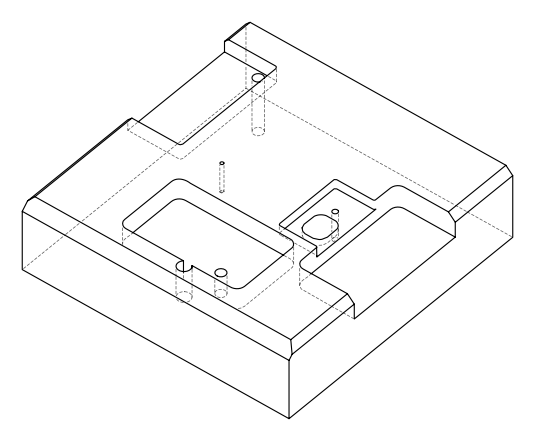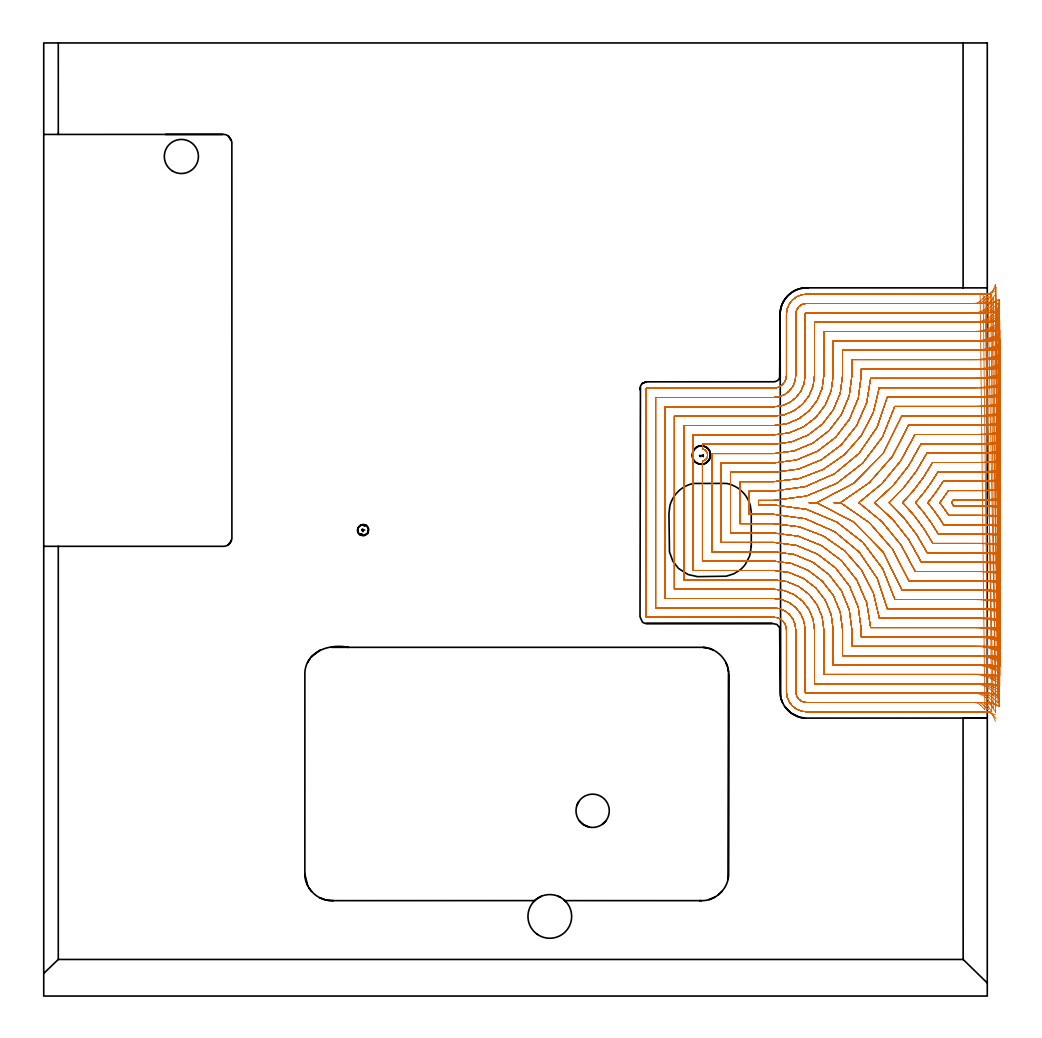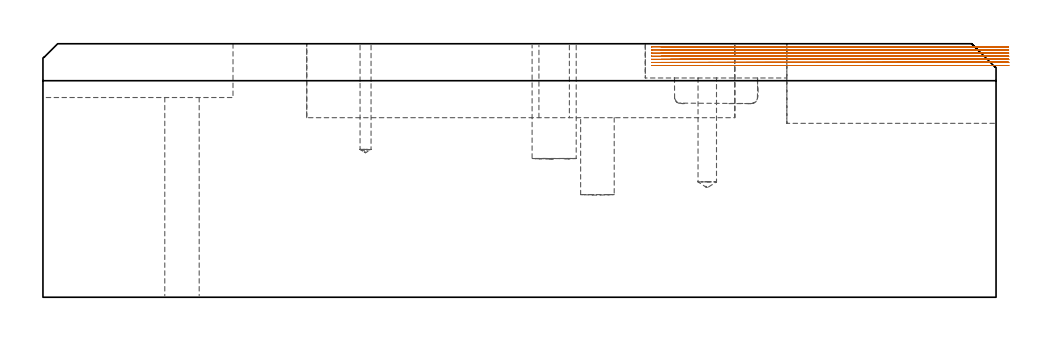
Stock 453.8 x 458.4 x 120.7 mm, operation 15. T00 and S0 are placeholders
(PLAN: 19 operations, 12 tool changes, 504.2 min)
(1 SPOT_DRILL | STEP1HOLE | NXT0321_9005460120000 | 0.04 min | 2810 mm3)
(2 SPOT_DRILL_1 | STEP1POCKET | NXT0321_9005460120000 | 0.03 min | 1722 mm3)
(3 SPOT_DRILL_2 | STEP1POCKET_1 | NXT0321_9005460120000 | 0.03 min | 73 mm3)
(4 DRILL_THROUGH_HOLE_INTO_CENTER | STEP1HOLE | NXT0301_065 | 0.41 min | 6511 mm3)
(5 DRILL_TO_ENLARGE_THROUGH_HOLE | STEP1HOLE | UGT0301_288 | 0.42 min | 16076 mm3)
(6 DRILL_BLIND_HOLE_INTO_CENTER | STEP1POCKET | UGT0301_204 | 0.22 min | 3050 mm3)
(7 DRILL_BLIND_HOLE_INTO_CENTER_1 | STEP1POCKET_1 | UGT0301_448 | 0.22 min | 1103 mm3)
(8 INDEXABLE_INSERT_DRILL_BLIND_HOLE_FROM_SOLID | STEP1POCKET_2 | NXT0302_013 | 0.23 min | 18936 mm3)
(9 INDEXABLE_INSERT_DRILL_BLIND_HOLE_FROM_SOLID_1 | STEP1POCKET_3 | NXT0302_003 | 0.16 min | 14423 mm3)
(10 AREA_MILL | FG_CHAMFER_SURFACE | UGT0205_001 | 5.05 min | 5256 mm3)
(11 AREA_MILL_1 | FG_CHAMFER_SURFACE_1 | UGT0205_001 | 5.05 min | 9348 mm3)
(12 AREA_MILL_2 | FG_CHAMFER_SURFACE_2 | UGT0205_001 | 4.89 min | 8358 mm3)
(13 AREA_MILL_3 | FG_CHAMFER_SURFACE_3 | UGT0205_001 | 25.34 min | 69218 mm3)
(14 AREA_MILL_4 | FG_CHAMFER_SURFACE_4 | UGT0205_001 | 1.24 min | 1178 mm3)
(15 MILL_OPEN_POCKET | POCKET_OPEN | NXT0201_008 | Follow Part, ap 1.5, ae 75% | 243.62 min | 459852 mm3)
(16 MILL_RECTANGULAR_POCKET | POCKET_RECTANGULAR_STRAIGHT | UGT0201_094 | Follow Part, ap 5, ae 75% | 26.65 min | 860700 mm3)
(17 MILL_RECTANGULAR_POCKET_1 | POCKET_RECTANGULAR_STRAIGHT_1 | NXT0201_007 | Follow Part, ap 6.25, ae 75% | 0.81 min | 19226 mm3)
(18 MILL_SLOT | SLOT_PARTIAL_RECTANGULAR | UGT0201_094 | Follow Part, ap 5, ae 75% | 26.92 min | 443702 mm3)
(19 MILL_SLOT_1 | SLOT_PARTIAL_RECTANGULAR_1 | NXT0201_009 | Follow Part, ap 2, ae 75% | 162.91 min | 453053 mm3)
(TOOL NXT0321_9005460120000 | NC Spot Drill, 142deg, 12mm, Carbide, Uncoated | D12 PA142 FL30 Z2)
(TOOL NXT0301_065 | Carbide Drill 9.4mm [860.1-0940-075A1-MM 2214] | D9.4 PA140 FL98 Z2)
(TOOL UGT0301_288 | Twist Drill 16.4 mm | D16.4 PA118 FL125 Z2)
(TOOL UGT0301_204 | Twist Drill 8.8 mm | D8.8 PA118 FL80 Z2)
(TOOL UGT0301_448 | Carbide Drill 5.3 mm | D5.3 PA118 FL52 Z2)
(TOOL NXT0302_013 | Index. Insert Drill 21mm [880-D2100L25-05] | D21 PA176 FL105 Z2)
(TOOL NXT0302_003 | Index. Insert Drill 16mm [880-D1600L20-05] | D16 PA176 FL80 Z2)
(TOOL UGT0205_001 | Chamfer Mill 20 x 3 x 45 deg. | D20 FL50 Z2)
(TOOL NXT0201_008 | ENDMILL 6mm [2P460-0600-NA 1630] | D6 FL26 Z6)
(TOOL UGT0201_094 | End mill 20 mm | D20 FL38 Z4)
(TOOL NXT0201_007 | ENDMILL 25mm [R216.25-25050GCK54P 1620] | D25 R3 FL54 Z5)
(TOOL NXT0201_009 | ENDMILL 8mm [2P460-0800-NA 1630] | D8 FL26 Z6)
(OP 15 MILL_OPEN_POCKET, part 1 of 2)
G17 G21 G94 G90
T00 M6
G54
G17 G0 G90 X459.786 Y239.336 S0 M3
G43 Z130.7 H1
Z119.218
G94 G1 X456.8 Y239.051 F250.
G2 X447.366 Y238.6 R99. F500.
G1 X437.46
G2 X436.543 Y237.3 R105.1
X437.667 Y235.7 R105.1
G1 X447.361
G2 X456.8 Y235.249 R99.
G1 X459.786 Y234.963 F250.
X459.785 Y243.872
X456.8 Y243.572
G2 X447.366 Y243.1 R94.5 F500.
G1 X435.071
G2 X430.943 Y237.3 R100.6
X435.269 Y231.2 R100.6
G1 X447.361
G2 X456.8 Y230.727 R94.5
G1 X459.785 Y230.428 F250.
X459.783 Y248.41
X456.8 Y248.096
G2 X447.366 Y247.6 R90. F500.
G1 X432.613
G2 X425.193 Y237.3 R96.1
X432.8 Y226.7 R96.1
G1 X447.361
G2 X456.8 Y226.204 R90.
G1 X459.783 Y225.889 F250.
X459.782 Y252.953
X456.8 Y252.622
G2 X447.366 Y252.1 R85.5 F500.
G1 X430.078
G2 X419.255 Y237.3 R91.6
X430.254 Y222.2 R91.6
G1 X447.361
G2 X456.8 Y221.677 R85.5
G1 X459.782 Y221.346 F250.
X459.78 Y257.501
X456.8 Y257.151
G2 X447.366 Y256.6 R81. F500.
G1 X427.46
G2 X413.076 Y237.3 R87.1
X427.624 Y217.7 R87.1
G1 X447.361
G2 X456.8 Y217.148 R81.
G1 X459.78 Y216.799 F250.
X459.777 Y262.054
X456.8 Y261.684
G2 X447.366 Y261.1 R76.5 F500.
G1 X424.748
G2 X406.574 Y237.3 R82.6
X424.899 Y213.2 R82.6
G1 X447.361
G2 X456.8 Y212.615 R76.5
G1 X459.777 Y212.245 F250.
X459.774 Y266.614
X456.8 Y266.221
G2 X447.366 Y265.6 R72. F500.
G1 X421.932
G2 X399.62 Y237.3 R78.1
X422.071 Y208.7 R78.1
G1 X447.361
G2 X456.8 Y208.079 R72.
G1 X459.774 Y207.685 F250.
X459.771 Y271.182
X456.8 Y270.763
G2 X447.366 Y270.1 R67.5 F500.
G1 X419.
G2 X391.984 Y237.3 R73.6
X419.125 Y204.2 R73.6
G1 X447.361
G2 X456.8 Y203.537 R67.5
G1 X459.771 Y203.117 F250.
X459.766 Y275.76
X456.8 Y275.31
G2 X447.366 Y274.6 R63. F500.
G1 X415.935
G2 X383.184 Y237.3 R69.1
G1 X380.061
X383.184
G2 X416.045 Y199.7 R69.1
G1 X447.361
G2 X456.8 Y198.989 R63.
G1 X459.766 Y198.539 F250.
X459.761 Y280.35
X456.8 Y279.866
G2 X447.366 Y279.1 R58.5 F500.
G1 X412.718
G2 X371.781 Y237.3 R64.6
G1 X368.036
X371.781
G2 X412.812 Y195.2 R64.6
G1 X447.361
G2 X456.8 Y194.433 R58.5
G1 X459.761 Y193.949 F250.
X459.754 Y284.955
X456.8 Y284.431
G2 X447.366 Y283.6 R54. F500.
G1 X409.324
G2 X351.1 Y238.4 R60.1
G1 X343.8
Y236.2
X351.1
G2 X409.4 Y190.7 R60.1
G1 X447.361
G2 X456.8 Y189.869 R54.
G1 X459.754 Y189.344 F250.
X459.745 Y289.579
X456.8 Y289.007
G2 X447.366 Y288.1 R49.5 F500.
G1 X405.719
G2 X351.1 Y242.9 R55.6
G1 X339.3
Y231.7
X351.1
G2 X405.775 Y186.2 R55.6
G1 X447.361
G2 X456.8 Y185.292 R49.5
G1 X459.745 Y184.72 F250.
X459.733 Y294.229
X456.8 Y293.6
G2 X447.366 Y292.6 R45. F500.
G1 X401.858
G2 X351.1 Y247.4 R51.1
G1 X334.8
Y227.2
X351.1
G2 X401.892 Y181.7 R51.1
G1 X447.361
G2 X456.8 Y180.699 R45.
G1 X459.733 Y180.07 F250.
X459.717 Y298.913
X456.8 Y298.214
G2 X447.366 Y297.1 R40.5 F500.
G1 X397.679
G2 X351.1 Y251.9 R46.6
G1 X330.3
Y222.7
X351.1
G2 X397.687 Y177.2 R46.6
G1 X447.361
G2 X456.8 Y176.085 R40.5
G1 X459.717 Y175.386 F250.
X459.695 Y303.644
X456.8 Y302.858
G2 X447.366 Y301.6 R36. F500.
G1 X393.2
Y298.5
G2 X351.1 Y256.4 R42.1
G1 X325.8
Y218.2
X351.1
G2 X393.2 Y176.1 R42.1
G1 Y172.7
X447.361
G2 X456.8 Y171.441 R36.
G1 X459.695 Y170.654 F250.
X459.662 Y308.444
X456.8 Y307.546
G2 X447.366 Y306.1 R31.5 F500.
G1 X388.7
Y298.5
G2 X351.1 Y260.9 R37.6
G1 X321.3
Y213.7
X351.1
G2 X388.7 Y176.1 R37.6
G1 Y168.2
X447.361
G2 X456.8 Y166.753 R31.5
G1 X459.662 Y165.854 F250.
X459.611 Y313.35
X456.8 Y312.302
G2 X447.366 Y310.6 R27. F500.
G1 X384.2
Y298.5
G2 X351.1 Y265.4 R33.1
G1 X316.8
Y263.147
X317.235 Y263.041
X317.686 Y262.849
X318.108 Y262.581
X318.607 Y262.098
G2 X317.227 Y257.357 R2.983
G1 X316.994 Y257.301
X316.8 Y257.253
Y209.2
X351.1
G2 X384.2 Y176.1 R33.1
G1 Y163.7
X447.361
G2 X456.8 Y161.996 R27.
G1 X459.611 Y160.948 F250.
X459.524 Y318.431
X456.8 Y317.173
G2 X447.366 Y315.1 R22.5 F500.
G1 X379.7
Y298.5
G2 X351.1 Y269.9 R28.6
G1 X312.3
Y204.7
X351.1
G2 X379.7 Y176.1 R28.6
G1 Y159.2
X447.361
G2 X456.8 Y157.124 R22.5
G1 X459.523 Y155.866 F250.
X459.355 Y323.843
X456.8 Y322.27
G2 X447.366 Y319.6 R18. F500.
G1 X375.2
Y298.5
G2 X351.1 Y274.4 R24.1
G1 X307.8
Y200.2
X351.1
G2 X375.2 Y176.1 R24.1
G1 Y154.7
X447.361
G2 X456.8 Y152.027 R18.
G1 X459.354 Y150.453 F250.
X458.946 Y330.04
X456.8 Y327.944
G2 X447.366 Y324.1 R13.5 F500.
G1 X370.7
Y298.5
G2 X351.1 Y278.9 R19.6
G1 X303.3
Y195.7
X351.1
G2 X370.7 Y176.1 R19.6
G1 Y150.2
X447.361
G2 X456.8 Y146.352 R13.5
G1 X458.945 Y144.254 F250.
X456.691 Y335.857 F500.
X455.236 Y333.234 F250.
G2 X447.366 Y328.6 R9. F500.
G1 X366.9
G3 X366.2 Y327.901 R0.7
G1 Y298.5
G2 X351.1 Y283.4 R15.1
G1 X298.8
Y191.2
X351.1
G2 X366.2 Y176.1 R15.1
G1 Y146.4
G3 X366.9 Y145.7 R0.7
G1 X447.361
G2 X455.232 Y141.064 R9.
G1 X456.687 Y138.44 F250.
X452.652 Y336.457 F500.
X450.498 Y334.369 F250.
G2 X447.366 Y333.1 R4.5 F500.
G1 X366.9
G3 X361.7 Y327.903 R5.2
G1 Y298.5
G2 X351.1 Y287.9 R10.6
G1 X294.3
Y186.7
X351.1
G2 X361.7 Y176.1 R10.6
G1 Y146.4
G3 X366.9 Y141.2 R5.2
G1 X447.361
G2 X450.494 Y139.93 R4.5
G1 X452.648 Y137.841 F250.
X450.366 Y337.6 F500.
X447.366 F250.
X366.9 F500.
G3 X357.2 Y327.905 R9.7
G1 Y298.5
G2 X351.1 Y292.4 R6.1
G1 X289.9
X289.845 Y292.395
X289.805 Y292.355
X289.8 Y292.3
Y182.3
X289.805 Y182.245
X289.845 Y182.205
X289.9 Y182.2
X351.1
G2 X357.2 Y176.1 R6.1
G1 Y146.4
G3 X366.9 Y136.7 R9.7
G1 X447.361
X450.361 F250.
G0 Z130.7
X459.79 Y239.16
Z117.736
G1 X456.8 Y238.919
G2 X448.859 Y238.6 R99. F500.
G1 X437.46
G2 X436.543 Y237.3 R105.1
X437.667 Y235.7 R105.1
G1 X448.858
G2 X456.8 Y235.381 R99.
G1 X459.79 Y235.14 F250.
X459.789 Y243.686
X456.8 Y243.434
G2 X448.859 Y243.1 R94.5 F500.
G1 X435.071
G2 X430.943 Y237.3 R100.6
X435.269 Y231.2 R100.6
G1 X448.858
G2 X456.8 Y230.866 R94.5
G1 X459.789 Y230.614 F250.
X459.788 Y248.216
X456.8 Y247.951
G2 X448.859 Y247.6 R90. F500.
G1 X432.613
G2 X425.193 Y237.3 R96.1
X432.8 Y226.7 R96.1
G1 X448.858
G2 X456.8 Y226.349 R90.
G1 X459.788 Y226.084 F250.
X459.787 Y252.748
X456.8 Y252.47
G2 X448.859 Y252.1 R85.5 F500.
G1 X430.078
G2 X419.255 Y237.3 R91.6
X430.254 Y222.2 R91.6
G1 X448.858
G2 X456.8 Y221.83 R85.5
G1 X459.787 Y221.552 F250.
X459.786 Y257.284
X456.8 Y256.99
G2 X448.859 Y256.6 R81. F500.
G1 X427.46
G2 X413.076 Y237.3 R87.1
X427.624 Y217.7 R87.1
G1 X448.858
G2 X456.8 Y217.31 R81.
G1 X459.786 Y217.016 F250.
X459.784 Y261.825
X456.8 Y261.513
G2 X448.859 Y261.1 R76.5 F500.
G1 X424.748
G2 X406.574 Y237.3 R82.6
X424.899 Y213.2 R82.6
G1 X448.858
G2 X456.8 Y212.787 R76.5
G1 X459.784 Y212.475 F250.
X459.782 Y266.37
X456.8 Y266.039
G2 X448.859 Y265.6 R72. F500.
G1 X421.932
G2 X399.62 Y237.3 R78.1
X422.071 Y208.7 R78.1
G1 X448.858
G2 X456.8 Y208.261 R72.
G1 X459.782 Y207.93 F250.
X459.779 Y270.922
X456.8 Y270.569
G2 X448.859 Y270.1 R67.5 F500.
G1 X419.
G2 X391.984 Y237.3 R73.6
X419.125 Y204.2 R73.6
G1 X448.858
G2 X456.8 Y203.731 R67.5
G1 X459.779 Y203.378 F250.
X459.776 Y275.481
X456.8 Y275.102
G2 X448.859 Y274.6 R63. F500.
G1 X415.935
G2 X383.184 Y237.3 R69.1
G1 X380.061
X383.184
G2 X416.045 Y199.7 R69.1
G1 X448.858
G2 X456.8 Y199.197 R63.
G1 X459.776 Y198.819 F250.
X459.772 Y280.049
X456.8 Y279.641
G2 X448.859 Y279.1 R58.5 F500.
G1 X412.718
G2 X371.781 Y237.3 R64.6
G1 X368.036
X371.781
G2 X412.812 Y195.2 R64.6
G1 X448.858
G2 X456.8 Y194.658 R58.5
G1 X459.772 Y194.251 F250.
X459.767 Y284.628
X456.8 Y284.187
G2 X448.859 Y283.6 R54. F500.
G1 X409.324
G2 X351.1 Y238.4 R60.1
G1 X343.8
Y236.2
X351.1
G2 X409.4 Y190.7 R60.1
G1 X448.858
G2 X456.8 Y190.113 R54.
G1 X459.767 Y189.672 F250.
X459.761 Y289.222
X456.8 Y288.741
G2 X448.859 Y288.1 R49.5 F500.
G1 X405.719
G2 X351.1 Y242.9 R55.6
G1 X339.3
Y231.7
X351.1
G2 X405.775 Y186.2 R55.6
G1 X448.858
G2 X456.8 Y185.559 R49.5
G1 X459.761 Y185.077 F250.
X459.753 Y293.835
X456.8 Y293.306
G2 X448.859 Y292.6 R45. F500.
G1 X401.858
G2 X351.1 Y247.4 R51.1
G1 X334.8
Y227.2
X351.1
G2 X401.892 Y181.7 R51.1
G1 X448.858
G2 X456.8 Y180.994 R45.
G1 X459.753 Y180.464 F250.
X459.742 Y298.474
X456.8 Y297.886
G2 X448.859 Y297.1 R40.5 F500.
G1 X397.679
G2 X351.1 Y251.9 R46.6
G1 X330.3
Y222.7
X351.1
G2 X397.687 Y177.2 R46.6
G1 X448.858
G2 X456.8 Y176.414 R40.5
G1 X459.742 Y175.825 F250.
X459.726 Y303.148
X456.8 Y302.487
G2 X448.859 Y301.6 R36. F500.
G1 X393.2
Y298.5
G2 X351.1 Y256.4 R42.1
G1 X325.8
Y218.2
X351.1
G2 X393.2 Y176.1 R42.1
G1 Y172.7
X448.858
G2 X456.8 Y171.813 R36.
G1 X459.726 Y171.151 F250.
X459.703 Y307.873
X456.8 Y307.117
G2 X448.859 Y306.1 R31.5 F500.
G1 X388.7
Y298.5
G2 X351.1 Y260.9 R37.6
G1 X321.3
Y213.7
X351.1
G2 X388.7 Y176.1 R37.6
G1 Y168.2
X448.858
G2 X456.8 Y167.182 R31.5
G1 X459.703 Y166.426 F250.
X459.667 Y312.676
X456.8 Y311.794
G2 X448.859 Y310.6 R27. F500.
G1 X384.2
Y298.5
G2 X351.1 Y265.4 R33.1
G1 X316.8
Y263.147
X317.235 Y263.041
X317.686 Y262.849
X318.108 Y262.58
X318.607 Y262.097
G2 X316.8 Y257.253 R2.983
G1 Y209.2
X351.1
G2 X384.2 Y176.1 R33.1
G1 Y163.7
X448.858
G2 X456.8 Y162.506 R27.
G1 X459.667 Y161.623 F250.
X459.607 Y317.606
X456.8 Y316.548
G2 X448.859 Y315.1 R22.5 F500.
G1 X379.7
Y298.5
G2 X351.1 Y269.9 R28.6
G1 X312.3
Y204.7
X351.1
G2 X379.7 Y176.1 R28.6
G1 Y159.2
X448.858
G2 X456.8 Y157.752 R22.5
G1 X459.607 Y156.693 F250.
X459.492 Y322.77
X456.8 Y321.446
G2 X448.859 Y319.6 R18. F500.
G1 X375.2
Y298.5
G2 X351.1 Y274.4 R24.1
G1 X307.8
Y200.2
X351.1
G2 X375.2 Y176.1 R24.1
G1 Y154.7
X448.858
G2 X456.8 Y152.853 R18.
G1 X459.492 Y151.53 F250.
X459.226 Y328.447
X456.8 Y326.682
G2 X448.859 Y324.1 R13.5 F500.
G1 X370.7
Y298.5
G2 X351.1 Y278.9 R19.6
G1 X303.3
Y195.7
X351.1
G2 X370.7 Y176.1 R19.6
G1 Y150.2
X448.858
G2 X456.8 Y147.617 R13.5
G1 X459.226 Y145.852 F250.
X457.953 Y334.896
X456.232 Y332.438
G2 X448.859 Y328.6 R9. F500.
G1 X366.9
G3 X366.2 Y327.901 R0.7
G1 Y298.5
G2 X351.1 Y283.4 R15.1
G1 X298.8
Y191.2
X351.1
G2 X366.2 Y176.1 R15.1
G1 Y146.4
G3 X366.9 Y145.7 R0.7
G1 X448.858
G2 X456.233 Y141.859 R9.
G1 X457.953 Y139.401 F250.
X454.162 Y336.537 F500.
X452.04 Y334.417 F250.
G2 X448.859 Y333.1 R4.5 F500.
G1 X366.9
G3 X361.7 Y327.903 R5.2
G1 Y298.5
G2 X351.1 Y287.9 R10.6
G1 X294.3
Y186.7
X351.1
G2 X361.7 Y176.1 R10.6
G1 Y146.4
G3 X366.9 Y141.2 R5.2
G1 X448.858
G2 X452.056 Y139.866 R4.5
G1 X454.167 Y137.734 F250.
X451.859 Y337.6 F500.
X448.859 F250.
X366.9 F500.
G3 X357.2 Y327.905 R9.7
G1 Y298.5
G2 X351.1 Y292.4 R6.1
G1 X289.9
X289.845 Y292.395
X289.805 Y292.355
X289.8 Y292.3
Y182.3
X289.805 Y182.245
X289.845 Y182.205
X289.9 Y182.2
X351.1
G2 X357.2 Y176.1 R6.1
G1 Y146.4
G3 X366.9 Y136.7 R9.7
G1 X448.858
X451.858 F250.
G0 Z130.7
X459.794 Y238.989
Z116.254
G1 X456.8 Y238.799
G2 X450.53 Y238.6 R99. F500.
G1 X437.46
G2 X436.543 Y237.3 R105.1
X437.667 Y235.7 R105.1
G1 X450.522
G2 X456.8 Y235.501 R99.
G1 X459.794 Y235.31 F250.
X459.793 Y243.507
X456.8 Y243.308
G2 X450.53 Y243.1 R94.5 F500.
G1 X435.071
G2 X430.943 Y237.3 R100.6
X435.269 Y231.2 R100.6
G1 X450.522
G2 X456.8 Y230.991 R94.5
G1 X459.793 Y230.792 F250.
Y248.028
X456.8 Y247.819
G2 X450.53 Y247.6 R90. F500.
G1 X432.613
G2 X425.193 Y237.3 R96.1
X432.8 Y226.7 R96.1
G1 X450.522
G2 X456.8 Y226.481 R90.
G1 X459.793 Y226.271 F250.
X459.792 Y252.55
X456.8 Y252.33
G2 X450.53 Y252.1 R85.5 F500.
G1 X430.078
G2 X419.255 Y237.3 R91.6
X430.254 Y222.2 R91.6
G1 X450.522
G2 X456.8 Y221.969 R85.5
G1 X459.792 Y221.749 F250.
X459.791 Y257.075
X456.8 Y256.843
G2 X450.53 Y256.6 R81. F500.
G1 X427.46
G2 X413.076 Y237.3 R87.1
X427.624 Y217.7 R87.1
G1 X450.522
G2 X456.8 Y217.456 R81.
G1 X459.791 Y217.224 F250.
X459.79 Y261.603
X456.8 Y261.357
G2 X450.53 Y261.1 R76.5 F500.
G1 X424.748
G2 X406.574 Y237.3 R82.6
X424.899 Y213.2 R82.6
G1 X450.522
G2 X456.8 Y212.942 R76.5
G1 X459.79 Y212.696 F250.
X459.789 Y266.135
X456.8 Y265.874
G2 X450.53 Y265.6 R72. F500.
G1 X421.932
G2 X399.62 Y237.3 R78.1
X422.071 Y208.7 R78.1
G1 X450.522
G2 X456.8 Y208.426 R72.
G1 X459.789 Y208.164 F250.
X459.787 Y270.671
X456.8 Y270.392
G2 X450.53 Y270.1 R67.5 F500.
G1 X419.
G2 X391.984 Y237.3 R73.6
X419.125 Y204.2 R73.6
G1 X450.522
G2 X456.8 Y203.907 R67.5
G1 X459.787 Y203.628 F250.
X459.785 Y275.211
X456.8 Y274.913
G2 X450.53 Y274.6 R63. F500.
G1 X415.935
G2 X383.184 Y237.3 R69.1
G1 X380.061
X383.184
G2 X416.045 Y199.7 R69.1
G1 X450.522
G2 X456.8 Y199.386 R63.
G1 X459.785 Y199.087 F250.
X459.783 Y279.759
X456.8 Y279.437
G2 X450.53 Y279.1 R58.5 F500.
G1 X412.718
G2 X371.781 Y237.3 R64.6
G1 X368.036
X371.781
G2 X412.812 Y195.2 R64.6
G1 X450.522
G2 X456.8 Y194.862 R58.5
G1 X459.783 Y194.54 F250.
X459.78 Y284.314
X456.8 Y283.965
G2 X450.53 Y283.6 R54. F500.
G1 X409.324
G2 X351.1 Y238.4 R60.1
G1 X343.8
Y236.2
X351.1
G2 X409.4 Y190.7 R60.1
G1 X450.522
G2 X456.8 Y190.334 R54.
G1 X459.78 Y189.985 F250.
X459.776 Y288.879
X456.8 Y288.499
G2 X450.53 Y288.1 R49.5 F500.
G1 X405.719
G2 X351.1 Y242.9 R55.6
G1 X339.3
Y231.7
X351.1
G2 X405.775 Y186.2 R55.6
G1 X450.522
G2 X456.8 Y185.8 R49.5
G1 X459.776 Y185.42 F250.
X459.771 Y293.457
X456.8 Y293.039
G2 X450.53 Y292.6 R45. F500.
G1 X401.858
G2 X351.1 Y247.4 R51.1
G1 X334.8
Y227.2
X351.1
G2 X401.892 Y181.7 R51.1
G1 X450.522
G2 X456.8 Y181.26 R45.
G1 X459.771 Y180.841 F250.
X459.764 Y298.053
X456.8 Y297.588
G2 X450.53 Y297.1 R40.5 F500.
G1 X397.679
G2 X351.1 Y251.9 R46.6
G1 X330.3
Y222.7
X351.1
G2 X397.687 Y177.2 R46.6
G1 X450.522
G2 X456.8 Y176.71 R40.5
G1 X459.764 Y176.245 F250.
X459.754 Y302.673
X456.8 Y302.15
G2 X450.53 Y301.6 R36. F500.
G1 X393.2
Y298.5
G2 X351.1 Y256.4 R42.1
G1 X325.8
Y218.2
X351.1
G2 X393.2 Y176.1 R42.1
G1 Y172.7
X450.522
G2 X456.8 Y172.148 R36.
G1 X459.754 Y171.625 F250.
X459.74 Y307.328
X456.8 Y306.73
G2 X450.53 Y306.1 R31.5 F500.
G1 X388.7
Y298.5
G2 X351.1 Y260.9 R37.6
G1 X321.3
Y213.7
X351.1
G2 X388.7 Y176.1 R37.6
G1 Y168.2
X450.522
G2 X456.8 Y167.568 R31.5
G1 X459.74 Y166.97 F250.
X459.718 Y312.035
X456.8 Y311.338
G2 X450.53 Y310.6 R27. F500.
G1 X384.2
Y298.5
G2 X351.1 Y265.4 R33.1
G1 X316.8
Y263.147
X317.235 Y263.041
X317.686 Y262.849
X318.108 Y262.58
X318.609 Y262.095
G2 X316.8 Y257.253 R2.982
G1 Y209.2
X351.1
G2 X384.2 Y176.1 R33.1
G1 Y163.7
X450.522
G2 X456.8 Y162.96 R27.
G1 X459.718 Y162.262 F250.
X459.681 Y316.827
X456.8 Y315.991
G2 X450.53 Y315.1 R22.5 F500.
G1 X379.7
Y298.5
G2 X351.1 Y269.9 R28.6
G1 X312.3
Y204.7
X351.1
G2 X379.7 Y176.1 R28.6
G1 Y159.2
X450.522
G2 X456.8 Y158.306 R22.5
G1 X459.681 Y157.469 F250.
X459.612 Y321.772
X456.8 Y320.727
G2 X450.53 Y319.6 R18. F500.
G1 X375.2
Y298.5
G2 X351.1 Y274.4 R24.1
G1 X307.8
Y200.2
X351.1
G2 X375.2 Y176.1 R24.1
G1 Y154.7
X450.522
G2 X456.8 Y153.57 R18.
G1 X459.612 Y152.523 F250.
X459.457 Y327.038
X456.8 Y325.644
G2 X450.53 Y324.1 R13.5 F500.
G1 X370.7
Y298.5
G2 X351.1 Y278.9 R19.6
G1 X303.3
Y195.7
X351.1
G2 X370.7 Y176.1 R19.6
G1 Y150.2
X450.522
G2 X456.8 Y148.651 R13.5
G1 X459.456 Y147.256 F250.
X458.952 Y333.234
X456.8 Y331.144
G2 X450.53 Y328.6 R9. F500.
G1 X366.9
G3 X366.2 Y327.901 R0.7
G1 Y298.5
G2 X351.1 Y283.4 R15.1
G1 X298.8
Y191.2
X351.1
G2 X366.2 Y176.1 R15.1
G1 Y146.4
G3 X366.9 Y145.7 R0.7
G1 X450.522
G2 X456.8 Y143.148 R9.
G1 X458.949 Y141.056 F250.
X455.937 Y337.514 F500.
X454.234 Y335.045 F250.
G2 X450.53 Y333.1 R4.5 F500.
G1 X366.9
G3 X361.7 Y327.903 R5.2
G1 Y298.5
G2 X351.1 Y287.9 R10.6
G1 X294.3
Y186.7
X351.1
G2 X361.7 Y176.1 R10.6
G1 Y146.4
G3 X366.9 Y141.2 R5.2
G1 X450.522
G2 X454.232 Y139.246 R4.5
G1 X455.929 Y136.772 F250.
X453.53 Y337.6 F500.
X450.53 F250.
X366.9 F500.
G3 X357.2 Y327.904 R9.7
G1 Y298.5
G2 X351.1 Y292.4 R6.1
G1 X289.9
X289.845 Y292.395
X289.805 Y292.355
X289.8 Y292.3
Y182.3
X289.805 Y182.245
X289.845 Y182.205
X289.9 Y182.2
X351.1
G2 X357.2 Y176.1 R6.1
G1 Y146.4
G3 X366.9 Y136.7 R9.7
G1 X450.522
X453.522 F250.
G0 Z130.7
X459.797 Y238.829
Z114.773
G1 X456.8 Y238.697
G2 X452.425 Y238.6 R99. F500.
G1 X437.46
G2 X436.543 Y237.3 R105.1
X437.667 Y235.7 R105.1
G1 X452.422
G2 X456.8 Y235.603 R99.
G1 X459.797 Y235.47 F250.
Y243.34
X456.8 Y243.201
G2 X452.425 Y243.1 R94.5 F500.
G1 X435.071
G2 X430.943 Y237.3 R100.6
X435.269 Y231.2 R100.6
G1 X452.422
G2 X456.8 Y231.099 R94.5
G1 X459.797 Y230.96 F250.
X459.796 Y247.852
X456.8 Y247.706
G2 X452.425 Y247.6 R90. F500.
G1 X432.613
G2 X425.193 Y237.3 R96.1
X432.8 Y226.7 R96.1
G1 X452.422
G2 X456.8 Y226.593 R90.
G1 X459.796 Y226.447 F250.
Y252.366
X456.8 Y252.212
G2 X452.425 Y252.1 R85.5 F500.
G1 X430.078
G2 X419.255 Y237.3 R91.6
X430.254 Y222.2 R91.6
G1 X452.422
G2 X456.8 Y222.088 R85.5
G1 X459.796 Y221.934 F250.
Y256.88
X456.8 Y256.718
G2 X452.425 Y256.6 R81. F500.
G1 X427.46
G2 X413.076 Y237.3 R87.1
X427.624 Y217.7 R87.1
G1 X452.422
G2 X456.8 Y217.582 R81.
G1 X459.796 Y217.419 F250.
X459.795 Y261.397
X456.8 Y261.225
G2 X452.425 Y261.1 R76.5 F500.
G1 X424.748
G2 X406.574 Y237.3 R82.6
X424.899 Y213.2 R82.6
G1 X452.422
G2 X456.8 Y213.075 R76.5
G1 X459.795 Y212.903 F250.
X459.794 Y265.915
X456.8 Y265.733
G2 X452.425 Y265.6 R72. F500.
G1 X421.932
G2 X399.62 Y237.3 R78.1
X422.071 Y208.7 R78.1
G1 X452.422
G2 X456.8 Y208.567 R72.
G1 X459.794 Y208.384 F250.
Y270.436
X456.8 Y270.242
G2 X452.425 Y270.1 R67.5 F500.
G1 X419.
G2 X391.984 Y237.3 R73.6
X419.125 Y204.2 R73.6
G1 X452.422
G2 X456.8 Y204.058 R67.5
G1 X459.794 Y203.863 F250.
X459.793 Y274.96
X456.8 Y274.752
G2 X452.425 Y274.6 R63. F500.
G1 X415.935
G2 X383.184 Y237.3 R69.1
G1 X380.061
X383.184
G2 X416.045 Y199.7 R69.1
G1 X452.422
G2 X456.8 Y199.548 R63.
G1 X459.793 Y199.339 F250.
X459.792 Y279.488
X456.8 Y279.264
G2 X452.425 Y279.1 R58.5 F500.
G1 X412.718
G2 X371.781 Y237.3 R64.6
G1 X368.036
X371.781
G2 X412.812 Y195.2 R64.6
G1 X452.422
G2 X456.8 Y195.036 R58.5
G1 X459.792 Y194.811 F250.
X459.79 Y284.021
X456.8 Y283.778
G2 X452.425 Y283.6 R54. F500.
G1 X409.324
G2 X351.1 Y238.4 R60.1
G1 X343.8
Y236.2
X351.1
G2 X409.4 Y190.7 R60.1
G1 X452.422
G2 X456.8 Y190.522 R54.
G1 X459.79 Y190.279 F250.
X459.788 Y288.559
X456.8 Y288.294
G2 X452.425 Y288.1 R49.5 F500.
G1 X405.719
G2 X351.1 Y242.9 R55.6
G1 X339.3
Y231.7
X351.1
G2 X405.775 Y186.2 R55.6
G1 X452.422
G2 X456.8 Y186.006 R49.5
G1 X459.788 Y185.741 F250.
X459.786 Y293.105
X456.8 Y292.813
G2 X452.425 Y292.6 R45. F500.
G1 X401.858
G2 X351.1 Y247.4 R51.1
G1 X334.8
Y227.2
X351.1
G2 X401.892 Y181.7 R51.1
G1 X452.422
G2 X456.8 Y181.486 R45.
G1 X459.786 Y181.195 F250.
X459.782 Y297.661
X456.8 Y297.337
G2 X452.425 Y297.1 R40.5 F500.
G1 X397.679
G2 X351.1 Y251.9 R46.6
G1 X330.3
Y222.7
X351.1
G2 X397.687 Y177.2 R46.6
G1 X452.422
G2 X456.8 Y176.963 R40.5
G1 X459.782 Y176.638 F250.
X459.778 Y302.231
X456.8 Y301.867
G2 X452.425 Y301.6 R36. F500.
G1 X393.2
Y298.5
G2 X351.1 Y256.4 R42.1
G1 X325.8
Y218.2
X351.1
G2 X393.2 Y176.1 R42.1
G1 Y172.7
X452.422
G2 X456.8 Y172.433 R36.
G1 X459.778 Y172.068 F250.
X459.771 Y306.822
X456.8 Y306.405
G2 X452.425 Y306.1 R31.5 F500.
G1 X388.7
Y298.5
G2 X351.1 Y260.9 R37.6
G1 X321.3
Y213.7
X351.1
G2 X388.7 Y176.1 R37.6
G1 Y168.2
X452.422
G2 X456.8 Y167.894 R31.5
G1 X459.771 Y167.477 F250.
X459.76 Y311.443
X456.8 Y310.957
G2 X452.425 Y310.6 R27. F500.
G1 X384.2
Y298.5
G2 X351.1 Y265.4 R33.1
G1 X316.8
Y263.147
X317.235 Y263.041
X317.686 Y262.849
X318.107 Y262.581
X318.609 Y262.095
G2 X316.8 Y257.253 R2.982
G1 Y209.2
X351.1
G2 X384.2 Y176.1 R33.1
G1 Y163.7
X452.422
G2 X456.8 Y163.343 R27.
G1 X459.76 Y162.856 F250.
X459.743 Y316.113
X456.8 Y315.529
G2 X452.425 Y315.1 R22.5 F500.
G1 X379.7
Y298.5
G2 X351.1 Y269.9 R28.6
G1 X312.3
Y204.7
X351.1
G2 X379.7 Y176.1 R28.6
G1 Y159.2
X452.422
G2 X456.8 Y158.77 R22.5
G1 X459.743 Y158.186 F250.
X459.71 Y320.869
X456.8 Y320.14
G2 X452.425 Y319.6 R18. F500.
G1 X375.2
Y298.5
G2 X351.1 Y274.4 R24.1
G1 X307.8
Y200.2
X351.1
G2 X375.2 Y176.1 R24.1
G1 Y154.7
X452.422
G2 X456.8 Y154.159 R18.
G1 X459.71 Y153.43 F250.
X459.638 Y325.801
X456.8 Y324.829
G2 X452.425 Y324.1 R13.5 F500.
G1 X370.7
Y298.5
G2 X351.1 Y278.9 R19.6
G1 X303.3
Y195.7
X351.1
G2 X370.7 Y176.1 R19.6
G1 Y150.2
X452.422
G2 X456.8 Y149.47 R13.5
G1 X459.638 Y148.497 F250.
X459.422 Y331.193
X456.8 Y329.735
G2 X452.425 Y328.6 R9. F500.
G1 X366.9
G3 X366.2 Y327.901 R0.7
G1 Y298.5
G2 X351.1 Y283.4 R15.1
G1 X298.8
Y191.2
X351.1
G2 X366.2 Y176.1 R15.1
G1 Y146.4
G3 X366.9 Y145.7 R0.7
G1 X452.422
G2 X456.8 Y144.563 R9.
G1 X459.421 Y143.104 F250.
X457.829 Y337.824
X456.27 Y335.261
G2 X452.425 Y333.1 R4.5 F500.
G1 X366.9
G3 X361.7 Y327.903 R5.2
G1 Y298.5
G2 X351.1 Y287.9 R10.6
G1 X294.3
Y186.7
X351.1
G2 X361.7 Y176.1 R10.6
G1 Y146.4
G3 X366.9 Y141.2 R5.2
G1 X452.422
G2 X456.279 Y139.018 R4.5
G1 X457.824 Y136.447 F250.
X455.425 Y337.6 F500.
X452.425 F250.
X366.9 F500.
G3 X357.2 Y327.904 R9.7
G1 Y298.5
G2 X351.1 Y292.4 R6.1
G1 X289.9
X289.845 Y292.395
X289.805 Y292.355
X289.8 Y292.3
Y182.3
X289.805 Y182.245
X289.845 Y182.205
X289.9 Y182.2
X351.1
G2 X357.2 Y176.1 R6.1
G1 Y146.4
G3 X366.9 Y136.7 R9.7
G1 X452.422
X455.422 F250.
G0 Z130.7
X459.799 Y238.732
Z113.291
G1 X456.8 Y238.644
G2 X453.8 Y238.6 R102. F500.
G1 X437.46
G2 X436.543 Y237.3 R105.1
X437.667 Y235.7 R105.1
G1 X453.8
G2 X456.8 Y235.656 R102.
G1 X459.799 Y235.568 F250.
Y243.238
X456.8 Y243.146
G2 X453.8 Y243.1 R97.5 F500.
G1 X435.071
G2 X430.943 Y237.3 R100.6
X435.269 Y231.2 R100.6
G1 X453.8
G2 X456.8 Y231.154 R97.5
G1 X459.799 Y231.062 F250.
X459.798 Y247.745
X456.8 Y247.648
G2 X453.8 Y247.6 R93. F500.
G1 X432.613
G2 X425.193 Y237.3 R96.1
X432.8 Y226.7 R96.1
G1 X453.8
G2 X456.8 Y226.652 R93.
G1 X459.798 Y226.555 F250.
Y252.253
X456.8 Y252.151
G2 X453.8 Y252.1 R88.5 F500.
G1 X430.078
G2 X419.255 Y237.3 R91.6
X430.254 Y222.2 R91.6
G1 X453.8
G2 X456.8 Y222.149 R88.5
G1 X459.798 Y222.047 F250.
Y256.761
X456.8 Y256.654
G2 X453.8 Y256.6 R84. F500.
G1 X427.46
G2 X413.076 Y237.3 R87.1
X427.624 Y217.7 R87.1
G1 X453.8
G2 X456.8 Y217.646 R84.
G1 X459.798 Y217.539 F250.
Y261.27
X456.8 Y261.157
G2 X453.8 Y261.1 R79.5 F500.
G1 X424.748
G2 X406.574 Y237.3 R82.6
X424.899 Y213.2 R82.6
G1 X453.8
G2 X456.8 Y213.143 R79.5
G1 X459.798 Y213.03 F250.
Y265.78
X456.8 Y265.66
G2 X453.8 Y265.6 R75. F500.
G1 X421.932
G2 X399.62 Y237.3 R78.1
X422.071 Y208.7 R78.1
G1 X453.8
G2 X456.8 Y208.64 R75.
G1 X459.798 Y208.52 F250.
X459.797 Y270.292
X456.8 Y270.164
G2 X453.8 Y270.1 R70.5 F500.
G1 X419.
G2 X391.984 Y237.3 R73.6
X419.125 Y204.2 R73.6
G1 X453.8
G2 X456.8 Y204.136 R70.5
G1 X459.797 Y204.008 F250.
Y274.805
X456.8 Y274.668
G2 X453.8 Y274.6 R66. F500.
G1 X415.935
G2 X383.184 Y237.3 R69.1
G1 X380.061
X383.184
G2 X416.045 Y199.7 R69.1
G1 X453.8
G2 X456.8 Y199.632 R66.
G1 X459.797 Y199.495 F250.
X459.796 Y279.32
X456.8 Y279.173
G2 X453.8 Y279.1 R61.5 F500.
G1 X412.718
G2 X371.781 Y237.3 R64.6
G1 X368.036
X371.781
G2 X412.812 Y195.2 R64.6
G1 X453.8
G2 X456.8 Y195.127 R61.5
G1 X459.796 Y194.98 F250.
Y283.837
X456.8 Y283.679
G2 X453.8 Y283.6 R57. F500.
G1 X409.324
G2 X351.1 Y238.4 R60.1
G1 X343.8
Y236.2
X351.1
G2 X409.4 Y190.7 R60.1
G1 X453.8
G2 X456.8 Y190.621 R57.
G1 X459.796 Y190.463 F250.
X459.795 Y288.357
X456.8 Y288.186
G2 X453.8 Y288.1 R52.5 F500.
G1 X405.719
G2 X351.1 Y242.9 R55.6
G1 X339.3
Y231.7
X351.1
G2 X405.775 Y186.2 R55.6
G1 X453.8
G2 X456.8 Y186.114 R52.5
G1 X459.795 Y185.943 F250.
X459.794 Y292.881
X456.8 Y292.694
G2 X453.8 Y292.6 R48. F500.
G1 X401.858
G2 X351.1 Y247.4 R51.1
G1 X334.8
Y227.2
X351.1
G2 X401.892 Y181.7 R51.1
G1 X453.8
G2 X456.8 Y181.606 R48.
G1 X459.794 Y181.419 F250.
X459.793 Y297.41
X456.8 Y297.204
G2 X453.8 Y297.1 R43.5 F500.
G1 X397.679
G2 X351.1 Y251.9 R46.6
G1 X330.3
Y222.7
X351.1
G2 X397.687 Y177.2 R46.6
G1 X453.8
G2 X456.8 Y177.096 R43.5
G1 X459.793 Y176.89 F250.
X459.791 Y301.946
X456.8 Y301.716
G2 X453.8 Y301.6 R39. F500.
G1 X393.2
Y298.5
G2 X351.1 Y256.4 R42.1
G1 X325.8
Y218.2
X351.1
G2 X393.2 Y176.1 R42.1
G1 Y172.7
X453.8
G2 X456.8 Y172.584 R39.
G1 X459.791 Y172.354 F250.
X459.789 Y306.492
X456.8 Y306.231
G2 X453.8 Y306.1 R34.5 F500.
G1 X388.7
Y298.5
G2 X351.1 Y260.9 R37.6
G1 X321.3
Y213.7
X351.1
G2 X388.7 Y176.1 R37.6
G1 Y168.2
X453.8
G2 X456.8 Y168.069 R34.5
G1 X459.789 Y167.808 F250.
X459.785 Y311.05
X456.8 Y310.75
G2 X453.8 Y310.6 R30. F500.
G1 X384.2
Y298.5
G2 X351.1 Y265.4 R33.1
G1 X316.8
Y263.147
X317.235 Y263.041
X317.686 Y262.849
X318.108 Y262.581
X318.607 Y262.098
G2 X316.8 Y257.253 R2.983
G1 Y209.2
X351.1
G2 X384.2 Y176.1 R33.1
G1 Y163.7
X453.8
G2 X456.8 Y163.55 R30.
G1 X459.785 Y163.25 F250.
X459.779 Y315.63
X456.8 Y315.277
G2 X453.8 Y315.1 R25.5 F500.
G1 X379.7
Y298.5
G2 X351.1 Y269.9 R28.6
G1 X312.3
Y204.7
X351.1
G2 X379.7 Y176.1 R28.6
G1 Y159.2
X453.8
G2 X456.8 Y159.023 R25.5
G1 X459.779 Y158.67 F250.
X459.769 Y320.244
X456.8 Y319.815
G2 X453.8 Y319.6 R21. F500.
G1 X375.2
Y298.5
G2 X351.1 Y274.4 R24.1
G1 X307.8
Y200.2
X351.1
G2 X375.2 Y176.1 R24.1
G1 Y154.7
X453.8
G2 X456.8 Y154.485 R21.
G1 X459.769 Y154.056 F250.
X459.75 Y324.92
X456.8 Y324.375
G2 X453.8 Y324.1 R16.5 F500.
G1 X370.7
Y298.5
G2 X351.1 Y278.9 R19.6
G1 X303.3
Y195.7
X351.1
G2 X370.7 Y176.1 R19.6
G1 Y150.2
X453.8
G2 X456.8 Y149.925 R16.5
G1 X459.75 Y149.38 F250.
X459.705 Y329.731
X456.8 Y328.981
G2 X453.8 Y328.6 R12. F500.
G1 X366.9
G3 X366.2 Y327.901 R0.7
G1 Y298.5
G2 X351.1 Y283.4 R15.1
G1 X298.8
Y191.2
X351.1
G2 X366.2 Y176.1 R15.1
G1 Y146.4
G3 X366.9 Y145.7 R0.7
G1 X453.8
G2 X456.8 Y145.319 R12.
G1 X459.705 Y144.569 F250.
X459.536 Y334.957
X456.8 Y333.727
X456.687 Y333.678 F500.
G2 X453.8 Y333.1 R7.5
G1 X366.9
G3 X361.7 Y327.903 R5.2
G1 Y298.5
G2 X351.1 Y287.9 R10.6
G1 X294.3
Y186.7
X351.1
G2 X361.7 Y176.1 R10.6
G1 Y146.4
G3 X366.9 Y141.2 R5.2
G1 X453.8
G2 X456.8 Y140.574 R7.5
G1 X459.55 Y139.374 F250.
X457.724 Y338.986
X454.955 Y337.831
G2 X453.8 Y337.6 R3. F500.
G1 X366.9
G3 X357.2 Y327.904 R9.7
G1 Y298.5
G2 X351.1 Y292.4 R6.1
G1 X289.9
X289.845 Y292.395
X289.805 Y292.355
X289.8 Y292.3
Y182.3
X289.805 Y182.245
X289.845 Y182.205
X289.9 Y182.2
X351.1
G2 X357.2 Y176.1 R6.1
G1 Y146.4
G3 X366.9 Y136.7 R9.7
G1 X453.8
G2 X455.024 Y136.439 R3.
G1 X457.763 Y135.215 F250.
G0 X459.799 Y238.732 Z111.809
G1 X456.8 Y238.644
G2 X453.8 Y238.6 R102. F500.
G1 X437.46
G2 X436.543 Y237.3 R105.1
X437.667 Y235.7 R105.1
G1 X453.8
G2 X456.8 Y235.656 R102.
G1 X459.799 Y235.568 F250.
Y243.238
X456.8 Y243.146
G2 X453.8 Y243.1 R97.5 F500.
G1 X435.071
G2 X430.943 Y237.3 R100.6
X435.269 Y231.2 R100.6
G1 X453.8
G2 X456.8 Y231.154 R97.5
G1 X459.799 Y231.062 F250.
X459.798 Y247.745
X456.8 Y247.648
G2 X453.8 Y247.6 R93. F500.
G1 X432.613
G2 X425.193 Y237.3 R96.1
X432.8 Y226.7 R96.1
G1 X453.8
G2 X456.8 Y226.652 R93.
G1 X459.798 Y226.555 F250.
Y252.253
X456.8 Y252.151
G2 X453.8 Y252.1 R88.5 F500.
G1 X430.078
G2 X419.255 Y237.3 R91.6
X430.254 Y222.2 R91.6
G1 X453.8
G2 X456.8 Y222.149 R88.5
G1 X459.798 Y222.047 F250.
Y256.761
X456.8 Y256.654
G2 X453.8 Y256.6 R84. F500.
G1 X427.46
G2 X413.076 Y237.3 R87.1
X427.624 Y217.7 R87.1
G1 X453.8
G2 X456.8 Y217.646 R84.
G1 X459.798 Y217.539 F250.
Y261.27
X456.8 Y261.157
G2 X453.8 Y261.1 R79.5 F500.
G1 X424.748
G2 X406.574 Y237.3 R82.6
X424.899 Y213.2 R82.6
G1 X453.8
G2 X456.8 Y213.143 R79.5
G1 X459.798 Y213.03 F250.
Y265.78
X456.8 Y265.66
G2 X453.8 Y265.6 R75. F500.
G1 X421.932
G2 X399.62 Y237.3 R78.1
X422.071 Y208.7 R78.1
G1 X453.8
G2 X456.8 Y208.64 R75.
G1 X459.798 Y208.52 F250.
X459.797 Y270.292
X456.8 Y270.164
G2 X453.8 Y270.1 R70.5 F500.
G1 X419.
G2 X391.984 Y237.3 R73.6
X419.125 Y204.2 R73.6
G1 X453.8
G2 X456.8 Y204.136 R70.5
G1 X459.797 Y204.008 F250.
Y274.805
X456.8 Y274.668
G2 X453.8 Y274.6 R66. F500.
G1 X415.935
G2 X383.184 Y237.3 R69.1
G1 X380.061
X383.184
G2 X416.045 Y199.7 R69.1
G1 X453.8
G2 X456.8 Y199.632 R66.
G1 X459.797 Y199.495 F250.
X459.796 Y279.32
X456.8 Y279.173
G2 X453.8 Y279.1 R61.5 F500.
G1 X412.718
G2 X371.781 Y237.3 R64.6
G1 X368.036
X371.781
G2 X412.812 Y195.2 R64.6
G1 X453.8
G2 X456.8 Y195.127 R61.5
G1 X459.796 Y194.98 F250.
Y283.837
X456.8 Y283.679
G2 X453.8 Y283.6 R57. F500.
G1 X409.324
G2 X351.1 Y238.4 R60.1
G1 X343.8
Y236.2
X351.1
G2 X409.4 Y190.7 R60.1
G1 X453.8
G2 X456.8 Y190.621 R57.
G1 X459.796 Y190.463 F250.
X459.795 Y288.357
X456.8 Y288.186
G2 X453.8 Y288.1 R52.5 F500.
G1 X405.719
G2 X351.1 Y242.9 R55.6
G1 X339.3
Y231.7
X351.1
G2 X405.775 Y186.2 R55.6
G1 X453.8
G2 X456.8 Y186.114 R52.5
G1 X459.795 Y185.943 F250.
X459.794 Y292.881
X456.8 Y292.694
G2 X453.8 Y292.6 R48. F500.
G1 X401.858
G2 X351.1 Y247.4 R51.1
G1 X334.8
Y227.2
X351.1
G2 X401.892 Y181.7 R51.1
G1 X453.8
G2 X456.8 Y181.606 R48.
G1 X459.794 Y181.419 F250.
X459.793 Y297.41
X456.8 Y297.204
G2 X453.8 Y297.1 R43.5 F500.
G1 X397.679
G2 X351.1 Y251.9 R46.6
G1 X330.3
Y222.7
X351.1
G2 X397.687 Y177.2 R46.6
G1 X453.8
G2 X456.8 Y177.096 R43.5
G1 X459.793 Y176.89 F250.
X459.791 Y301.946
X456.8 Y301.716
G2 X453.8 Y301.6 R39. F500.
G1 X393.2
Y298.5
G2 X351.1 Y256.4 R42.1
G1 X325.8
Y218.2
X351.1
G2 X393.2 Y176.1 R42.1
G1 Y172.7
X453.8
G2 X456.8 Y172.584 R39.
G1 X459.791 Y172.354 F250.
X459.789 Y306.492
X456.8 Y306.231
G2 X453.8 Y306.1 R34.5 F500.
G1 X388.7
Y298.5
G2 X351.1 Y260.9 R37.6
G1 X321.3
Y213.7
X351.1
G2 X388.7 Y176.1 R37.6
G1 Y168.2
X453.8
G2 X456.8 Y168.069 R34.5
G1 X459.789 Y167.808 F250.
X459.785 Y311.05
X456.8 Y310.75
G2 X453.8 Y310.6 R30. F500.
G1 X384.2
Y298.5
G2 X351.1 Y265.4 R33.1
G1 X316.8
Y263.146
X317.239 Y263.039
X317.686 Y262.849
X318.108 Y262.581
X318.607 Y262.098
G2 X316.8 Y257.253 R2.983
G1 Y209.2
X351.1
G2 X384.2 Y176.1 R33.1
G1 Y163.7
X453.8
G2 X456.8 Y163.55 R30.
G1 X459.785 Y163.25 F250.
X459.779 Y315.63
X456.8 Y315.277
G2 X453.8 Y315.1 R25.5 F500.
G1 X379.7
Y298.5
G2 X351.1 Y269.9 R28.6
G1 X312.3
Y204.7
X351.1
G2 X379.7 Y176.1 R28.6
G1 Y159.2
X453.8
G2 X456.8 Y159.023 R25.5
G1 X459.779 Y158.67 F250.
X459.769 Y320.244
X456.8 Y319.815
G2 X453.8 Y319.6 R21. F500.
G1 X375.2
Y298.5
G2 X351.1 Y274.4 R24.1
G1 X307.8
Y200.2
X351.1
G2 X375.2 Y176.1 R24.1
G1 Y154.7
X453.8
G2 X456.8 Y154.485 R21.
G1 X459.769 Y154.056 F250.
X459.75 Y324.92
X456.8 Y324.375
G2 X453.8 Y324.1 R16.5 F500.
G1 X370.7
Y298.5
G2 X351.1 Y278.9 R19.6
G1 X303.3
Y195.7
X351.1
G2 X370.7 Y176.1 R19.6
G1 Y150.2
X453.8
G2 X456.8 Y149.925 R16.5
G1 X459.75 Y149.38 F250.
X459.705 Y329.731
X456.8 Y328.981
G2 X453.8 Y328.6 R12. F500.
G1 X366.9
G3 X366.2 Y327.901 R0.7
G1 Y298.5
G2 X351.1 Y283.4 R15.1
G1 X298.8
Y191.2
X351.1
G2 X366.2 Y176.1 R15.1
G1 Y146.4
G3 X366.9 Y145.7 R0.7
G1 X453.8
G2 X456.8 Y145.319 R12.
G1 X459.705 Y144.569 F250.
X459.55 Y334.926
X456.8 Y333.726
G2 X453.8 Y333.1 R7.5 F500.
G1 X366.9
G3 X361.7 Y327.903 R5.2
G1 Y298.5
G2 X351.1 Y287.9 R10.6
G1 X294.3
Y186.7
X351.1
G2 X361.7 Y176.1 R10.6
G1 Y146.4
G3 X366.9 Y141.2 R5.2
G1 X453.8
G2 X456.8 Y140.574 R7.5
G1 X459.55 Y139.374 F250.
X458.036 Y340.839
X456.038 Y338.602
G2 X453.8 Y337.6 R3. F500.
G1 X366.9
G3 X357.2 Y327.904 R9.7
G1 Y298.5
G2 X351.1 Y292.4 R6.1
G1 X289.9
X289.845 Y292.395
X289.805 Y292.355
X289.8 Y292.3
Y182.3
X289.805 Y182.245
X289.845 Y182.205
X289.9 Y182.2
X351.1
G2 X357.2 Y176.1 R6.1
G1 Y146.4
G3 X366.9 Y136.7 R9.7
G1 X453.8
G2 X456.051 Y135.684 R3.
G1 X458.034 Y133.433 F250.
G0 X459.799 Y238.732 Z110.327
G1 X456.8 Y238.644
G2 X453.8 Y238.6 R102. F500.
G1 X437.46
G2 X436.543 Y237.3 R105.1
X437.667 Y235.7 R105.1
G1 X453.8
G2 X456.8 Y235.656 R102.
G1 X459.799 Y235.568 F250.
Y243.238
X456.8 Y243.146
G2 X453.8 Y243.1 R97.5 F500.
G1 X435.071
G2 X430.943 Y237.3 R100.6
X435.269 Y231.2 R100.6
G1 X453.8
G2 X456.8 Y231.154 R97.5
G1 X459.799 Y231.062 F250.
X459.798 Y247.745
X456.8 Y247.648
G2 X453.8 Y247.6 R93. F500.
G1 X432.613
G2 X425.193 Y237.3 R96.1
X432.8 Y226.7 R96.1
G1 X453.8
G2 X456.8 Y226.652 R93.
G1 X459.798 Y226.555 F250.
Y252.253
X456.8 Y252.151
G2 X453.8 Y252.1 R88.5 F500.
G1 X430.078
G2 X419.255 Y237.3 R91.6
X430.254 Y222.2 R91.6
G1 X453.8
G2 X456.8 Y222.149 R88.5
G1 X459.798 Y222.047 F250.
Y256.761
X456.8 Y256.654
G2 X453.8 Y256.6 R84. F500.
G1 X427.46
G2 X413.076 Y237.3 R87.1
X427.624 Y217.7 R87.1
G1 X453.8
G2 X456.8 Y217.646 R84.
G1 X459.798 Y217.539 F250.
Y261.27
X456.8 Y261.157
G2 X453.8 Y261.1 R79.5 F500.
G1 X424.748
G2 X406.574 Y237.3 R82.6
X424.899 Y213.2 R82.6
G1 X453.8
G2 X456.8 Y213.143 R79.5
G1 X459.798 Y213.03 F250.
Y265.78
X456.8 Y265.66
G2 X453.8 Y265.6 R75. F500.
G1 X421.932
G2 X399.62 Y237.3 R78.1
X422.071 Y208.7 R78.1
G1 X453.8
G2 X456.8 Y208.64 R75.
G1 X459.798 Y208.52 F250.
X459.797 Y270.292
X456.8 Y270.164
G2 X453.8 Y270.1 R70.5 F500.
G1 X419.
G2 X391.984 Y237.3 R73.6
X419.125 Y204.2 R73.6
G1 X453.8
G2 X456.8 Y204.136 R70.5
G1 X459.797 Y204.008 F250.
Y274.805
X456.8 Y274.668
G2 X453.8 Y274.6 R66. F500.
G1 X415.935
G2 X383.184 Y237.3 R69.1
G1 X380.061
X383.184
G2 X416.045 Y199.7 R69.1
G1 X453.8
G2 X456.8 Y199.632 R66.
G1 X459.797 Y199.495 F250.
X459.796 Y279.32
X456.8 Y279.173
G2 X453.8 Y279.1 R61.5 F500.
G1 X412.718
G2 X371.781 Y237.3 R64.6
G1 X368.036
X371.781
G2 X412.812 Y195.2 R64.6
G1 X453.8
G2 X456.8 Y195.127 R61.5
G1 X459.796 Y194.98 F250.
Y283.837
X456.8 Y283.679
G2 X453.8 Y283.6 R57. F500.
G1 X409.324
G2 X351.1 Y238.4 R60.1
G1 X343.8
Y236.2
X351.1
G2 X409.4 Y190.7 R60.1
G1 X453.8
G2 X456.8 Y190.621 R57.
G1 X459.796 Y190.463 F250.
X459.795 Y288.357
X456.8 Y288.186
G2 X453.8 Y288.1 R52.5 F500.
G1 X405.719
G2 X351.1 Y242.9 R55.6
G1 X339.3
Y231.7
X351.1
G2 X405.775 Y186.2 R55.6
G1 X453.8
G2 X456.8 Y186.114 R52.5
G1 X459.795 Y185.943 F250.
X459.794 Y292.881
X456.8 Y292.694
G2 X453.8 Y292.6 R48. F500.
G1 X401.858
G2 X351.1 Y247.4 R51.1
G1 X334.8
Y227.2
X351.1
G2 X401.892 Y181.7 R51.1
G1 X453.8
G2 X456.8 Y181.606 R48.
G1 X459.794 Y181.419 F250.
X459.793 Y297.41
X456.8 Y297.204
G2 X453.8 Y297.1 R43.5 F500.
G1 X397.679
G2 X351.1 Y251.9 R46.6
G1 X330.3
Y222.7
X351.1
G2 X397.687 Y177.2 R46.6
G1 X453.8
G2 X456.8 Y177.096 R43.5
G1 X459.793 Y176.89 F250.
X459.791 Y301.946
X456.8 Y301.716
G2 X453.8 Y301.6 R39. F500.
G1 X393.2
Y298.5
G2 X351.1 Y256.4 R42.1
G1 X325.8
Y218.2
X351.1
G2 X393.2 Y176.1 R42.1
G1 Y172.7
X453.8
G2 X456.8 Y172.584 R39.
G1 X459.791 Y172.354 F250.
X459.789 Y306.492
X456.8 Y306.231
G2 X453.8 Y306.1 R34.5 F500.
G1 X388.7
Y298.5
G2 X351.1 Y260.9 R37.6
G1 X321.3
Y213.7
X351.1
G2 X388.7 Y176.1 R37.6
G1 Y168.2
X453.8
G2 X456.8 Y168.069 R34.5
G1 X459.789 Y167.808 F250.
X459.785 Y311.05
X456.8 Y310.75
G2 X453.8 Y310.6 R30. F500.
G1 X384.2
Y298.5
G2 X351.1 Y265.4 R33.1
G1 X316.8
Y263.146
X317.239 Y263.039
X317.686 Y262.849
X318.108 Y262.581
X318.607 Y262.098
G2 X316.8 Y257.253 R2.983
G1 Y209.2
X351.1
G2 X384.2 Y176.1 R33.1
G1 Y163.7
X453.8
G2 X456.8 Y163.55 R30.
G1 X459.785 Y163.25 F250.
X459.779 Y315.63
X456.8 Y315.277
G2 X453.8 Y315.1 R25.5 F500.
G1 X379.7
Y298.5
G2 X351.1 Y269.9 R28.6
G1 X312.3
Y204.7
X351.1
G2 X379.7 Y176.1 R28.6
G1 Y159.2
X453.8
G2 X456.8 Y159.023 R25.5
G1 X459.779 Y158.67 F250.
X459.769 Y320.244
X456.8 Y319.815
G2 X453.8 Y319.6 R21. F500.
G1 X375.2
Y298.5
G2 X351.1 Y274.4 R24.1
G1 X307.8
Y200.2
X351.1
G2 X375.2 Y176.1 R24.1
G1 Y154.7
X453.8
G2 X456.8 Y154.485 R21.
G1 X459.769 Y154.056 F250.
X459.75 Y324.92
X456.8 Y324.375
G2 X453.8 Y324.1 R16.5 F500.
G1 X370.7
Y298.5
G2 X351.1 Y278.9 R19.6
G1 X303.3
Y195.7
X351.1
G2 X370.7 Y176.1 R19.6
G1 Y150.2
X453.8
G2 X456.8 Y149.925 R16.5
G1 X459.75 Y149.38 F250.
X459.705 Y329.731
X456.8 Y328.981
G2 X453.8 Y328.6 R12. F500.
G1 X366.9
G3 X366.2 Y327.901 R0.7
G1 Y298.5
G2 X351.1 Y283.4 R15.1
G1 X298.8
Y191.2
X351.1
G2 X366.2 Y176.1 R15.1
G1 Y146.4
G3 X366.9 Y145.7 R0.7
G1 X453.8
G2 X456.8 Y145.319 R12.
G1 X459.705 Y144.569 F250.
X459.55 Y334.926
X456.8 Y333.726
G2 X453.8 Y333.1 R7.5 F500.
G1 X366.9
G3 X361.7 Y327.903 R5.2
G1 Y298.5
G2 X351.1 Y287.9 R10.6
G1 X294.3
Y186.7
X351.1
G2 X361.7 Y176.1 R10.6
G1 Y146.4
G3 X366.9 Y141.2 R5.2
G1 X453.8
G2 X456.8 Y140.574 R7.5
G1 X459.55 Y139.374 F250.
X457.727 Y342.207
X456.567 Y339.44
G2 X453.8 Y337.6 R3. F500.
G1 X366.9
G3 X357.2 Y327.904 R9.7
G1 Y298.5
G2 X351.1 Y292.4 R6.1
G1 X289.9
X289.845 Y292.395
X289.805 Y292.355
X289.8 Y292.3
Y182.3
X289.805 Y182.245
X289.845 Y182.205
X289.9 Y182.2
X351.1
G2 X357.2 Y176.1 R6.1
G1 Y146.4
G3 X366.9 Y136.7 R9.7
G1 X453.8
G2 X456.554 Y134.889 R3.
G1 X457.743 Y132.134 F250.
